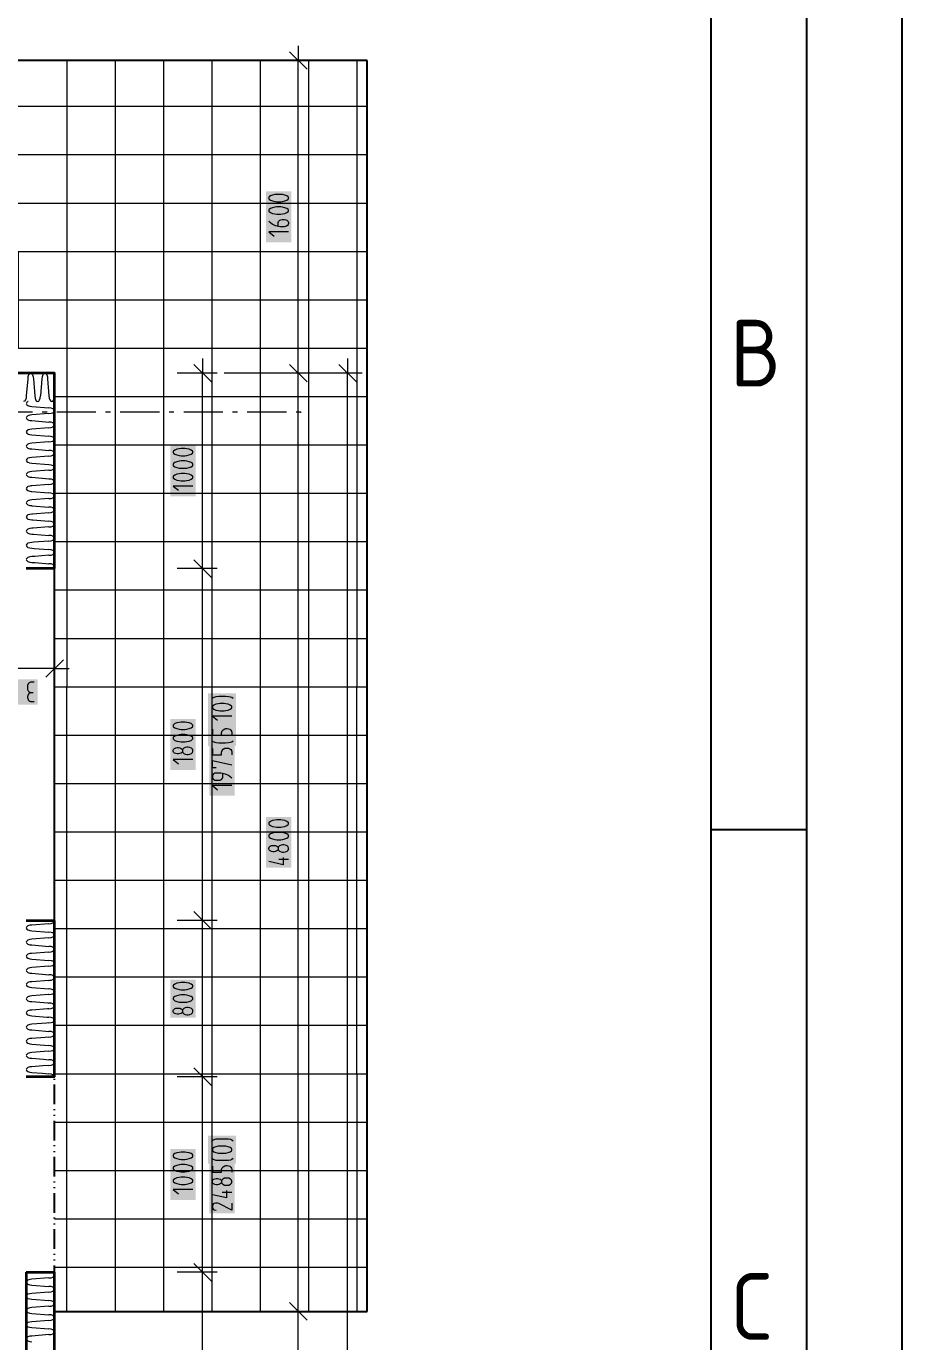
# Model space of a CAD drawing. Header units: millimetres. Extents: x 0 to 594, y 0 to 420.
# Drawn here: x 548.1 to 594, y 283.2 to 352.1 of the extents above; entities that cross this region are included whole.
import ezdxf

# ---------------------------------------------------------------- set-up
doc = ezdxf.new("R2010")
doc.units = ezdxf.units.MM
doc.header["$LTSCALE"] = 8
for name, color, linetype in [('035', 5, 'Continuous'), ('07', 7, 'Continuous'), ('PDF_Koty delkove', 7, 'Continuous'), ('PDF_Obecne 0.25', 7, 'Continuous'), ('PDF_Osy hlavni', 7, 'Continuous'), ('PDF_Srafy', 7, 'Continuous'), ('PDF_Steny obvodove nosne', 7, 'Continuous'), ('PDF_Steny sendvic', 7, 'Continuous'), ('PDF_Zatepleni', 7, 'Continuous')]:
    doc.layers.add(name, color=color, linetype=linetype)
doc.styles.add('ISO Proportional', font='isocp.shx')

# ---------------------------------------------------------------- blocks, each defined once
blk = doc.blocks.new('IEC_border_a2')
at = {"layer": '035'}
for p, q in [((584, 10), (584, 410)), ((588.983, 310), (584, 310))]:
    blk.add_line(p, q, dxfattribs=at)
blk.add_lwpolyline([(0, 420), (594, 420), (594, 0), (0, 0)], close=True, dxfattribs=at)
at = {"layer": '07'}
blk.add_lwpolyline([(5, 415), (589, 415), (589, 5), (5, 5)], close=True, dxfattribs=at)
at = {"layer": '035', "style": 'ISO Proportional'}
for s, p in [('B', (585, 333.254)), ('C', (585, 283.254))]:
    blk.add_text(s, height=3.5, dxfattribs=at).set_placement(p)

msp = doc.modelspace()

# ---------------------------------------------------------------- hatches: boundary and pattern name
at = {"layer": 'PDF_Zatepleni', "transparency": 33554559}
msp.add_hatch(color=256, dxfattribs=at).paths.add_polyline_path([(549.26, 301.64), (549.236, 301.663), (549.26, 301.686), (549.269, 301.677), (549.267, 301.647), (549.283, 301.663), (549.269, 301.677), (549.267, 301.647)])

# ---------------------------------------------------------------- linework, layer by layer
at = {"layer": 'PDF_Koty delkove', "lineweight": 18}
for points in [[(562.342, 351.117), (562.342, 350.348), (558.447, 350.348)], [(562.803, 349.887), (561.88, 350.81)], [(563.11, 350.348), (562.342, 350.348), (561.573, 350.348)], [(562.342, 138.074), (562.342, 146.274), (562.342, 187.274), (562.342, 225.352), (562.342, 246.672), (562.342, 284.748), (562.342, 333.95), (562.342, 350.348)], [(561.418, 343.327), (561.213, 343.327), (561.112, 343.313), (560.992, 343.286), (560.889, 343.245), (560.821, 343.19), (560.804, 343.162), (560.804, 343.108), (560.821, 343.08), (560.889, 343.026), (560.992, 342.985), (561.112, 342.957), (561.213, 342.943), (561.418, 342.943), (561.521, 342.957), (561.641, 342.985), (561.743, 343.026), (561.812, 343.08)], [(561.812, 343.08), (561.829, 343.108), (561.829, 343.162), (561.812, 343.19), (561.743, 343.245), (561.641, 343.286), (561.521, 343.313), (561.418, 343.327)], [(561.829, 341.794), (561.812, 341.739), (561.777, 341.698), (561.743, 341.671), (561.692, 341.643), (561.623, 341.629), (561.384, 341.629), (561.145, 341.684), (560.974, 341.766), (560.804, 341.903)], [(561.282, 341.657), (561.282, 341.848), (561.299, 341.903), (561.333, 341.944), (561.368, 341.972), (561.418, 341.999), (561.487, 342.013), (561.623, 342.013), (561.692, 341.999), (561.743, 341.972), (561.777, 341.944), (561.812, 341.903), (561.829, 341.848), (561.829, 341.794)], [(561.829, 341.356), (560.804, 341.356), (561.077, 341.137)], [(557.319, 334.719), (557.319, 333.95), (555.987, 333.95)], [(564.929, 334.719), (564.929, 333.95), (562.777, 333.95)], [(558.088, 333.95), (557.319, 333.95), (556.55, 333.95)], [(557.78, 333.489), (556.858, 334.411)], [(557.319, 138.074), (557.319, 143.658), (557.319, 144.157), (557.319, 148.324), (557.319, 148.584), (557.319, 148.924), (557.319, 157.224), (557.319, 157.269), (557.319, 158.574), (557.319, 166.774), (557.319, 174.309), (557.319, 174.816), (557.319, 179.076), (557.319, 179.742), (557.319, 185.224), (557.319, 225.352), (557.319, 238.985), (557.319, 246.672), (557.319, 286.801), (557.319, 297.05), (557.319, 305.25), (557.319, 323.7), (557.319, 333.95)], [(562.342, 333.95), (561.983, 333.95), (558.447, 333.95)], [(563.11, 333.95), (562.342, 333.95), (561.573, 333.95)], [(562.803, 333.489), (561.88, 334.411)], [(565.698, 333.95), (564.929, 333.95), (564.16, 333.95)], [(565.39, 333.489), (564.468, 334.411)], [(564.929, 138.074), (564.929, 333.95)], [(556.396, 329.346), (556.191, 329.346), (556.089, 329.332), (555.969, 329.305), (555.867, 329.264), (555.798, 329.209), (555.782, 329.181), (555.782, 329.127), (555.798, 329.099), (555.867, 329.045), (555.969, 329.004), (556.089, 328.976), (556.191, 328.962), (556.396, 328.962), (556.498, 328.976), (556.618, 329.004), (556.721, 329.045), (556.789, 329.099), (556.807, 329.127), (556.807, 329.181), (556.789, 329.209), (556.721, 329.264)], [(556.721, 329.264), (556.618, 329.305), (556.498, 329.332), (556.396, 329.346)], [(556.807, 328.032), (555.782, 328.032), (556.054, 327.813)], [(557.319, 323.7), (556.96, 323.7), (555.987, 323.7)], [(558.088, 323.7), (557.319, 323.7), (556.55, 323.7)], [(557.78, 323.239), (556.858, 324.161)], [(550.018, 318.925), (549.096, 318.003)], [(549.557, 319.233), (549.557, 318.464), (549.557, 317.696)], [(549.557, 318.464), (545.764, 318.464), (542.39, 318.464), (503.945, 318.464), (501.177, 318.464), (459.665, 318.464), (456.898, 318.464), (416.513, 318.464), (414.361, 318.464)], [(549.557, 318.464), (550.326, 318.464)], [(548.481, 317.747), (548.29, 317.747), (548.222, 317.712), (548.167, 317.661), (548.14, 317.576), (548.126, 317.507), (548.126, 317.438), (548.14, 317.353), (548.167, 317.286), (548.222, 317.234), (548.317, 317.199)], [(548.481, 316.722), (548.317, 316.722), (548.262, 316.738), (548.208, 316.773), (548.18, 316.824), (548.153, 316.926), (548.153, 316.994), (548.18, 317.097), (548.235, 317.166), (548.317, 317.199), (548.426, 317.199)], [(557.832, 316.899), (557.866, 316.927), (557.934, 316.968), (558.036, 316.995), (558.173, 317.009), (558.514, 317.009), (558.686, 316.995)], [(558.686, 316.995), (558.788, 316.982), (558.857, 316.954), (558.924, 316.899)], [(558.857, 315.97), (557.832, 315.97), (558.104, 315.752)], [(556.396, 315.653), (556.191, 315.653), (556.089, 315.639), (555.969, 315.612), (555.867, 315.571), (555.798, 315.516), (555.782, 315.489), (555.782, 315.434), (555.798, 315.406), (555.867, 315.352), (555.969, 315.311), (556.089, 315.283), (556.191, 315.269), (556.396, 315.269), (556.498, 315.283), (556.618, 315.311), (556.721, 315.352), (556.789, 315.406), (556.807, 315.434), (556.807, 315.489)], [(556.807, 315.489), (556.789, 315.516), (556.721, 315.571), (556.618, 315.612), (556.498, 315.639), (556.396, 315.653)], [(557.832, 315.287), (557.832, 314.959), (558.309, 314.959), (558.309, 315.096), (558.344, 315.191), (558.395, 315.246), (558.481, 315.3), (558.548, 315.314), (558.617, 315.314), (558.686, 315.3), (558.753, 315.273), (558.804, 315.232), (558.839, 315.178), (558.857, 315.096), (558.857, 314.959)], [(558.173, 314.549), (558.036, 314.563), (557.934, 314.591), (557.866, 314.632), (557.832, 314.659)], [(558.924, 314.659), (558.857, 314.604), (558.788, 314.577), (558.686, 314.563), (558.514, 314.549), (558.173, 314.549)], [(556.259, 314.092), (556.242, 314.065), (556.191, 314.024), (556.123, 313.997), (556.054, 313.983), (555.986, 313.983), (555.918, 313.997), (555.849, 314.024), (555.798, 314.079), (555.782, 314.12), (555.782, 314.174), (555.798, 314.216), (555.849, 314.271)], [(555.849, 314.271), (555.918, 314.298), (555.986, 314.312), (556.054, 314.312), (556.123, 314.298), (556.191, 314.271), (556.242, 314.229), (556.259, 314.202)], [(557.832, 314.266), (557.832, 313.938), (558.309, 313.938), (558.309, 314.075), (558.344, 314.17), (558.395, 314.225), (558.481, 314.279), (558.548, 314.293), (558.617, 314.293), (558.686, 314.279), (558.753, 314.252), (558.804, 314.211), (558.839, 314.157), (558.857, 314.075), (558.857, 313.938)], [(556.807, 313.682), (555.782, 313.682), (556.054, 313.463)], [(558.036, 313.254), (557.832, 313.254), (557.832, 313.637), (558.857, 313.419)], [(558.857, 312.708), (558.686, 312.845), (558.514, 312.927), (558.276, 312.981), (558.036, 312.981), (557.968, 312.967), (557.917, 312.94), (557.883, 312.913), (557.848, 312.872), (557.832, 312.817), (557.832, 312.763), (557.848, 312.708), (557.883, 312.667), (557.917, 312.64), (557.968, 312.612), (558.036, 312.598), (558.173, 312.598), (558.241, 312.612), (558.309, 312.64), (558.361, 312.708), (558.378, 312.763), (558.378, 312.954)], [(558.857, 312.325), (557.832, 312.325), (558.104, 312.107)], [(561.418, 309.87), (561.213, 309.87), (561.112, 309.856), (560.992, 309.829), (560.889, 309.788), (560.821, 309.733), (560.804, 309.705), (560.804, 309.651), (560.821, 309.623), (560.889, 309.569), (560.992, 309.528), (561.112, 309.5), (561.213, 309.486), (561.418, 309.486)], [(561.418, 309.486), (561.521, 309.5), (561.641, 309.528), (561.743, 309.569), (561.812, 309.623), (561.829, 309.651), (561.829, 309.705), (561.812, 309.733), (561.743, 309.788), (561.641, 309.829), (561.521, 309.856), (561.418, 309.87)], [(561.282, 308.966), (561.264, 308.939), (561.213, 308.898), (561.145, 308.871), (561.077, 308.857), (561.008, 308.857), (560.94, 308.871), (560.872, 308.898), (560.821, 308.953), (560.804, 308.994), (560.804, 309.048), (560.821, 309.089), (560.872, 309.145), (560.94, 309.172), (561.008, 309.186), (561.077, 309.186), (561.145, 309.172), (561.213, 309.145), (561.264, 309.103), (561.282, 309.076)], [(561.436, 309.199), (561.35, 309.158), (561.299, 309.103), (561.282, 309.076), (561.282, 308.966), (561.299, 308.939), (561.35, 308.884), (561.436, 308.843), (561.521, 308.829), (561.589, 308.829), (561.674, 308.843), (561.76, 308.884), (561.812, 308.939), (561.829, 308.994), (561.829, 309.048), (561.812, 309.103), (561.76, 309.158), (561.674, 309.199), (561.589, 309.213)], [(561.589, 309.213), (561.521, 309.213), (561.436, 309.199)], [(561.555, 308.556), (561.555, 308.172), (560.804, 308.337)], [(561.829, 308.446), (561.317, 308.446)], [(557.78, 304.789), (556.858, 305.712)], [(557.319, 305.25), (556.96, 305.25), (555.987, 305.25)], [(558.088, 305.25), (557.319, 305.25), (556.55, 305.25)], [(556.396, 301.999), (556.191, 301.999), (556.089, 301.985), (555.969, 301.958), (555.867, 301.917), (555.798, 301.863), (555.782, 301.835), (555.782, 301.781), (555.798, 301.753)], [(555.798, 301.753), (555.867, 301.699), (555.969, 301.658), (556.089, 301.63), (556.191, 301.616), (556.396, 301.616), (556.498, 301.63), (556.618, 301.658), (556.721, 301.699), (556.789, 301.753), (556.807, 301.781), (556.807, 301.835), (556.789, 301.863), (556.721, 301.917), (556.618, 301.958), (556.498, 301.985), (556.396, 301.999)], [(556.242, 300.412), (556.191, 300.371), (556.123, 300.344), (556.054, 300.33), (555.986, 300.33), (555.918, 300.344), (555.849, 300.371), (555.798, 300.426), (555.782, 300.467), (555.782, 300.521), (555.798, 300.562), (555.849, 300.617), (555.918, 300.644), (555.986, 300.658), (556.054, 300.658), (556.123, 300.644), (556.191, 300.617), (556.242, 300.576), (556.259, 300.549)], [(556.259, 300.439), (556.242, 300.412)], [(557.78, 296.589), (556.858, 297.512)], [(557.319, 297.05), (556.96, 297.05), (555.987, 297.05)], [(558.088, 297.05), (557.319, 297.05), (556.55, 297.05)], [(557.832, 293.694), (557.866, 293.722), (557.934, 293.763), (558.036, 293.79), (558.173, 293.804), (558.514, 293.804), (558.686, 293.79), (558.788, 293.776), (558.857, 293.749), (558.924, 293.694)], [(558.446, 293.421), (558.241, 293.421), (558.139, 293.407), (558.019, 293.38), (557.917, 293.339), (557.848, 293.284), (557.832, 293.257), (557.832, 293.202), (557.848, 293.175), (557.917, 293.12), (558.019, 293.079), (558.139, 293.052), (558.241, 293.038), (558.446, 293.038), (558.548, 293.052), (558.668, 293.079), (558.771, 293.12), (558.839, 293.175), (558.857, 293.202), (558.857, 293.257), (558.839, 293.284), (558.771, 293.339), (558.668, 293.38), (558.548, 293.407), (558.446, 293.421)], [(556.396, 293.103), (556.191, 293.103), (556.089, 293.089), (555.969, 293.062), (555.867, 293.021), (555.798, 292.967), (555.782, 292.939)], [(555.782, 292.939), (555.782, 292.885), (555.798, 292.857), (555.867, 292.802), (555.969, 292.761), (556.089, 292.733), (556.191, 292.719), (556.396, 292.719), (556.498, 292.733), (556.618, 292.761), (556.721, 292.802), (556.789, 292.857), (556.807, 292.885), (556.807, 292.939), (556.789, 292.967), (556.721, 293.021), (556.618, 293.062), (556.498, 293.089), (556.396, 293.103)], [(558.924, 292.765), (558.857, 292.71), (558.788, 292.683), (558.686, 292.669), (558.514, 292.655), (558.173, 292.655), (558.036, 292.669), (557.934, 292.697), (557.866, 292.738), (557.832, 292.765)], [(557.832, 292.372), (557.832, 292.044), (558.309, 292.044), (558.309, 292.181), (558.344, 292.276), (558.395, 292.331), (558.481, 292.385), (558.548, 292.399), (558.617, 292.399), (558.686, 292.385), (558.753, 292.358), (558.804, 292.317), (558.839, 292.263), (558.857, 292.181), (558.857, 292.044)], [(555.867, 291.707), (555.798, 291.653), (555.782, 291.625), (555.782, 291.57), (555.798, 291.543), (555.867, 291.488), (555.969, 291.447), (556.089, 291.419), (556.191, 291.405), (556.396, 291.405), (556.498, 291.419), (556.618, 291.447), (556.721, 291.488), (556.789, 291.543), (556.807, 291.57), (556.807, 291.625), (556.789, 291.653), (556.721, 291.707), (556.618, 291.748), (556.498, 291.775), (556.396, 291.789)], [(556.807, 291.132), (555.782, 291.132), (556.054, 290.913)], [(556.396, 291.789), (556.191, 291.789), (556.089, 291.775), (555.969, 291.748), (555.867, 291.707)], [(558.309, 291.497), (558.292, 291.47), (558.241, 291.429), (558.173, 291.402), (558.104, 291.388), (558.036, 291.388), (557.968, 291.402), (557.899, 291.429), (557.848, 291.484), (557.832, 291.525), (557.832, 291.579), (557.848, 291.62), (557.899, 291.675), (557.968, 291.702), (558.036, 291.716), (558.104, 291.716), (558.173, 291.702), (558.241, 291.675), (558.292, 291.634), (558.309, 291.607)], [(558.617, 291.743), (558.548, 291.743), (558.463, 291.729), (558.378, 291.689), (558.327, 291.634), (558.309, 291.607), (558.309, 291.497), (558.327, 291.47), (558.378, 291.415), (558.463, 291.374), (558.548, 291.36), (558.617, 291.36), (558.702, 291.374), (558.788, 291.415), (558.839, 291.47), (558.857, 291.525), (558.857, 291.579)], [(558.857, 291.579), (558.839, 291.634), (558.788, 291.689), (558.702, 291.729), (558.617, 291.743)], [(558.583, 291.087), (558.583, 290.704), (557.832, 290.869)], [(558.857, 290.431), (558.857, 290.048), (558.173, 290.404), (558.104, 290.431), (558.002, 290.431), (557.934, 290.404), (557.883, 290.363), (557.848, 290.322), (557.832, 290.267), (557.832, 290.213), (557.848, 290.158), (557.883, 290.117), (557.934, 290.076), (558.036, 290.048)], [(558.857, 290.978), (558.344, 290.978)], [(557.78, 286.339), (556.858, 287.262)], [(557.319, 286.801), (556.96, 286.801), (555.987, 286.801)], [(558.088, 286.801), (557.319, 286.801), (556.55, 286.801)], [(562.803, 284.287), (561.88, 285.21)], [(562.342, 284.748), (561.983, 284.748), (558.447, 284.748)], [(563.11, 284.748), (562.342, 284.748), (561.573, 284.748)]]:
    msp.add_lwpolyline(points, dxfattribs=at)
for points in [[(561.418, 342.67), (561.213, 342.67), (561.112, 342.656), (560.992, 342.629), (560.889, 342.588), (560.821, 342.533), (560.804, 342.505), (560.804, 342.451), (560.821, 342.423), (560.889, 342.369), (560.992, 342.328), (561.112, 342.3), (561.213, 342.286), (561.418, 342.286), (561.521, 342.3), (561.641, 342.328), (561.743, 342.369), (561.812, 342.423), (561.829, 342.451), (561.829, 342.505), (561.812, 342.533), (561.743, 342.588), (561.641, 342.629), (561.521, 342.656)], [(556.396, 330.003), (556.191, 330.003), (556.089, 329.989), (555.969, 329.962), (555.867, 329.921), (555.798, 329.866), (555.782, 329.838), (555.782, 329.784), (555.798, 329.756), (555.867, 329.702), (555.969, 329.661), (556.089, 329.633), (556.191, 329.619), (556.396, 329.619), (556.498, 329.633), (556.618, 329.661), (556.721, 329.702), (556.789, 329.756), (556.807, 329.784), (556.807, 329.838), (556.789, 329.866), (556.721, 329.921), (556.618, 329.962), (556.498, 329.989)], [(556.396, 328.689), (556.191, 328.689), (556.089, 328.675), (555.969, 328.648), (555.867, 328.606), (555.798, 328.552), (555.782, 328.524), (555.782, 328.47), (555.798, 328.442), (555.867, 328.388), (555.969, 328.347), (556.089, 328.319), (556.191, 328.305), (556.396, 328.305), (556.498, 328.319), (556.618, 328.347), (556.721, 328.388), (556.789, 328.442), (556.807, 328.47), (556.807, 328.524), (556.789, 328.552), (556.721, 328.606), (556.618, 328.648), (556.498, 328.675)], [(558.446, 316.626), (558.241, 316.626), (558.139, 316.612), (558.019, 316.585), (557.917, 316.544), (557.848, 316.49), (557.832, 316.462), (557.832, 316.408), (557.848, 316.38), (557.917, 316.326), (558.019, 316.285), (558.139, 316.257), (558.241, 316.243), (558.446, 316.243), (558.548, 316.257), (558.668, 316.285), (558.771, 316.326), (558.839, 316.38), (558.857, 316.408), (558.857, 316.462), (558.839, 316.49), (558.771, 316.544), (558.668, 316.585), (558.548, 316.612)], [(556.396, 314.996), (556.191, 314.996), (556.089, 314.982), (555.969, 314.955), (555.867, 314.914), (555.798, 314.859), (555.782, 314.831), (555.782, 314.777), (555.798, 314.749), (555.867, 314.695), (555.969, 314.654), (556.089, 314.626), (556.191, 314.612), (556.396, 314.612), (556.498, 314.626), (556.618, 314.654), (556.721, 314.695), (556.789, 314.749), (556.807, 314.777), (556.807, 314.831), (556.789, 314.859), (556.721, 314.914), (556.618, 314.955), (556.498, 314.982)], [(556.567, 314.339), (556.498, 314.339), (556.413, 314.325), (556.328, 314.285), (556.277, 314.229), (556.259, 314.202), (556.259, 314.092), (556.277, 314.065), (556.328, 314.01), (556.413, 313.969), (556.498, 313.955), (556.567, 313.955), (556.652, 313.969), (556.738, 314.01), (556.789, 314.065), (556.807, 314.12), (556.807, 314.174), (556.789, 314.229), (556.738, 314.285), (556.652, 314.325)], [(561.418, 310.527), (561.213, 310.527), (561.112, 310.513), (560.992, 310.486), (560.889, 310.445), (560.821, 310.39), (560.804, 310.363), (560.804, 310.308), (560.821, 310.28), (560.889, 310.226), (560.992, 310.185), (561.112, 310.157), (561.213, 310.143), (561.418, 310.143), (561.521, 310.157), (561.641, 310.185), (561.743, 310.226), (561.812, 310.28), (561.829, 310.308), (561.829, 310.363), (561.812, 310.39), (561.743, 310.445), (561.641, 310.486), (561.521, 310.513)], [(556.396, 301.342), (556.191, 301.342), (556.089, 301.328), (555.969, 301.301), (555.867, 301.26), (555.798, 301.206), (555.782, 301.178), (555.782, 301.124), (555.798, 301.096), (555.867, 301.042), (555.969, 301.001), (556.089, 300.973), (556.191, 300.959), (556.396, 300.959), (556.498, 300.973), (556.618, 301.001), (556.721, 301.042), (556.789, 301.096), (556.807, 301.124), (556.807, 301.178), (556.789, 301.206), (556.721, 301.26), (556.618, 301.301), (556.498, 301.328)], [(556.567, 300.685), (556.498, 300.685), (556.413, 300.671), (556.328, 300.631), (556.277, 300.576), (556.259, 300.549), (556.259, 300.439), (556.277, 300.412), (556.328, 300.357), (556.413, 300.316), (556.498, 300.302), (556.567, 300.302), (556.652, 300.316), (556.738, 300.357), (556.789, 300.412), (556.807, 300.467), (556.807, 300.521), (556.789, 300.576), (556.738, 300.631), (556.652, 300.671)], [(556.396, 292.446), (556.191, 292.446), (556.089, 292.432), (555.969, 292.405), (555.867, 292.364), (555.798, 292.31), (555.782, 292.282), (555.782, 292.228), (555.798, 292.2), (555.867, 292.145), (555.969, 292.104), (556.089, 292.076), (556.191, 292.062), (556.396, 292.062), (556.498, 292.076), (556.618, 292.104), (556.721, 292.145), (556.789, 292.2), (556.807, 292.228), (556.807, 292.282), (556.789, 292.31), (556.721, 292.364), (556.618, 292.405), (556.498, 292.432)]]:
    msp.add_lwpolyline(points, close=True, dxfattribs=at)
at = {"layer": 'PDF_Koty delkove', "color": 7, "lineweight": 18, "true_color": 0xffffff, "transparency": 33554559}
for points in [[(561.983, 340.818), (561.983, 343.48), (560.65, 340.818), (560.65, 343.48)], [(556.96, 327.494), (556.96, 330.156), (555.628, 327.494), (555.628, 330.156)], [(548.663, 317.9), (546.658, 317.9), (548.663, 316.568), (546.658, 316.568)], [(559.079, 314.395), (559.079, 317.163), (557.61, 314.395), (557.61, 317.163)], [(556.96, 313.144), (556.96, 315.806), (555.628, 313.144), (555.628, 315.806)], [(559.01, 311.788), (559.01, 314.446), (557.678, 311.788), (557.678, 314.446)], [(561.983, 308.018), (561.983, 310.68), (560.65, 308.018), (560.65, 310.68)], [(556.96, 300.148), (556.96, 302.153), (555.628, 300.148), (555.628, 302.153)], [(559.079, 292.501), (559.079, 293.957), (557.61, 292.501), (557.61, 293.957)], [(556.96, 290.595), (556.96, 293.256), (555.628, 290.595), (555.628, 293.256)], [(559.01, 289.894), (559.01, 292.553), (557.678, 289.894), (557.678, 292.553)]]:
    msp.add_solid(points, dxfattribs=at)
at = {"layer": 'PDF_Obecne 0.25', "lineweight": 25}
for points in [[(565.957, 350.348), (513.682, 350.348)], [(565.957, 284.748), (565.957, 350.348)], [(549.557, 284.748), (565.957, 284.748)]]:
    msp.add_lwpolyline(points, dxfattribs=at)
at = {"layer": 'PDF_Osy hlavni', "lineweight": 18}
for points in [[(548.389, 331.9), (546.339, 331.9)], [(549.158, 331.9), (548.901, 331.9)], [(551.72, 331.9), (549.67, 331.9)], [(552.489, 331.9), (552.233, 331.9)], [(555.051, 331.9), (553.001, 331.9)], [(555.82, 331.9), (555.564, 331.9)], [(558.383, 331.9), (556.333, 331.9)], [(559.151, 331.9), (558.895, 331.9)], [(561.714, 331.9), (559.664, 331.9)], [(562.47, 331.9), (562.226, 331.9)]]:
    msp.add_lwpolyline(points, dxfattribs=at)
at = {"layer": 'PDF_Osy hlavni', "lineweight": 18, "transparency": 33554559}
msp.add_solid([(562.516, 331.9), (562.47, 331.854), (562.47, 331.946), (562.424, 331.9)], dxfattribs=at)
at = {"layer": 'PDF_Srafy', "lineweight": 9}
for points in [[(565.957, 347.931), (565.419, 347.931), (560.345, 347.931), (555.272, 347.931), (550.198, 347.931), (545.125, 347.931), (540.052, 347.931), (540.052, 350.35)], [(550.198, 350.348), (550.198, 347.931), (550.198, 342.857), (550.198, 337.784)], [(552.735, 350.348), (552.735, 345.394), (552.735, 340.321), (552.735, 335.247)], [(555.272, 350.348), (555.272, 347.931), (555.272, 342.857), (555.272, 337.784), (555.272, 332.71), (555.272, 327.637)], [(557.809, 350.348), (557.809, 345.394), (557.809, 340.321), (557.809, 335.247), (557.809, 330.174), (557.809, 325.1)], [(560.345, 350.348), (560.345, 347.931), (560.345, 342.857), (560.345, 337.784), (560.345, 332.71), (560.345, 327.637), (560.345, 322.563)], [(562.882, 350.348), (562.882, 345.394), (562.882, 340.321), (562.882, 335.247), (562.882, 330.174), (562.882, 325.1), (562.882, 320.027)], [(565.419, 350.348), (565.419, 347.931), (565.419, 342.857), (565.419, 337.784), (565.419, 332.71), (565.419, 327.637), (565.419, 322.563), (565.419, 317.49)], [(565.957, 345.394), (562.882, 345.394), (557.809, 345.394), (552.735, 345.394), (547.662, 345.394), (542.588, 345.394)], [(565.957, 342.857), (565.419, 342.857), (560.345, 342.857), (555.272, 342.857), (550.198, 342.857), (545.125, 342.857), (540.052, 342.857), (534.978, 342.857), (529.905, 342.857), (524.831, 342.857), (519.758, 342.857), (514.684, 342.857), (513.682, 342.857)], [(565.957, 340.321), (562.882, 340.321), (557.809, 340.321), (552.735, 340.321), (547.662, 340.321), (542.588, 340.321)], [(565.957, 335.247), (562.882, 335.247), (557.809, 335.247), (552.735, 335.247), (547.662, 335.247), (547.662, 340.321)], [(565.957, 337.784), (565.419, 337.784), (560.345, 337.784), (555.272, 337.784), (550.198, 337.784), (545.125, 337.784)], [(550.198, 337.784), (550.198, 332.71), (550.198, 327.637), (550.198, 322.563), (550.198, 317.49)], [(552.735, 335.247), (552.735, 330.174), (552.735, 325.1), (552.735, 320.027), (552.735, 314.953), (552.735, 309.88), (552.735, 304.806), (552.735, 299.733), (552.735, 294.66), (552.735, 289.586), (552.735, 284.748)], [(565.957, 332.71), (565.419, 332.71), (560.345, 332.71), (555.272, 332.71), (550.198, 332.71), (549.557, 332.71)], [(565.957, 330.174), (562.882, 330.174), (557.809, 330.174), (552.735, 330.174), (549.557, 330.174)], [(555.272, 327.637), (550.198, 327.637), (549.557, 327.637)], [(565.957, 327.637), (565.419, 327.637), (560.345, 327.637), (555.272, 327.637)], [(555.272, 327.637), (555.272, 322.563), (555.272, 317.49), (555.272, 312.417)], [(557.809, 325.1), (552.735, 325.1), (549.557, 325.1)], [(565.957, 325.1), (562.882, 325.1), (557.809, 325.1), (557.809, 320.027), (557.809, 314.953), (557.809, 309.88), (557.809, 304.806), (557.809, 299.733), (557.809, 294.66), (557.809, 289.586), (557.809, 284.748)], [(560.345, 322.563), (555.272, 322.563), (550.198, 322.563), (549.557, 322.563)], [(565.957, 322.563), (565.419, 322.563), (560.345, 322.563), (560.345, 317.49), (560.345, 312.417), (560.345, 307.343)], [(562.882, 320.027), (557.809, 320.027), (552.735, 320.027), (549.557, 320.027)], [(565.957, 320.027), (562.882, 320.027), (562.882, 314.953), (562.882, 309.88), (562.882, 304.806)], [(550.198, 284.748), (550.198, 287.049), (550.198, 292.123), (550.198, 297.196), (550.198, 302.27), (550.198, 307.343), (550.198, 312.417), (550.198, 317.49), (549.557, 317.49)], [(565.957, 317.49), (565.419, 317.49), (560.345, 317.49), (555.272, 317.49), (550.198, 317.49)], [(565.957, 297.196), (565.419, 297.196), (565.419, 302.27), (565.419, 307.343), (565.419, 312.417), (565.419, 317.49)], [(565.957, 314.953), (562.882, 314.953), (557.809, 314.953), (552.735, 314.953), (549.557, 314.953)], [(555.272, 312.417), (550.198, 312.417), (549.557, 312.417)], [(565.957, 312.417), (565.419, 312.417), (560.345, 312.417), (555.272, 312.417)], [(555.272, 312.417), (555.272, 307.343), (555.272, 302.27), (555.272, 297.196), (555.272, 292.123), (555.272, 287.049), (555.272, 284.748)], [(557.809, 309.88), (552.735, 309.88), (549.557, 309.88)], [(565.957, 309.88), (562.882, 309.88), (557.809, 309.88)], [(560.345, 307.343), (555.272, 307.343), (550.198, 307.343), (549.557, 307.343)], [(565.957, 307.343), (565.419, 307.343), (560.345, 307.343), (560.345, 302.27), (560.345, 297.196), (560.345, 292.123), (560.345, 287.049), (560.345, 284.748)], [(562.882, 304.806), (557.809, 304.806), (552.735, 304.806), (549.557, 304.806)], [(565.957, 304.806), (562.882, 304.806)], [(562.882, 304.806), (562.882, 299.733), (562.882, 294.66), (562.882, 289.586), (562.882, 284.748)], [(565.957, 302.27), (565.419, 302.27), (560.345, 302.27), (555.272, 302.27), (550.198, 302.27), (549.557, 302.27)], [(562.882, 299.733), (557.809, 299.733), (552.735, 299.733), (549.557, 299.733)], [(565.957, 299.733), (562.882, 299.733)], [(550.198, 297.196), (549.557, 297.196)], [(565.419, 297.196), (560.345, 297.196), (555.272, 297.196), (550.198, 297.196)], [(565.419, 297.196), (565.419, 292.123), (565.419, 287.049), (565.419, 284.748)], [(552.735, 294.66), (549.557, 294.66)], [(565.957, 294.66), (562.882, 294.66), (557.809, 294.66), (552.735, 294.66)], [(555.272, 292.123), (550.198, 292.123), (549.557, 292.123)], [(565.957, 292.123), (565.419, 292.123), (560.345, 292.123), (555.272, 292.123)], [(557.809, 289.586), (552.735, 289.586), (549.557, 289.586)], [(565.957, 289.586), (562.882, 289.586), (557.809, 289.586)], [(560.345, 287.049), (555.272, 287.049), (550.198, 287.049), (549.557, 287.049)], [(565.957, 287.049), (565.419, 287.049), (560.345, 287.049)]]:
    msp.add_lwpolyline(points, dxfattribs=at)
at = {"layer": 'PDF_Steny obvodove nosne', "lineweight": 25}
msp.add_lwpolyline([(549.557, 305.25), (549.557, 323.7)], dxfattribs=at)
at = {"layer": 'PDF_Steny sendvic', "lineweight": 25}
for points in [[(549.557, 296.894), (549.557, 296.946)], [(549.557, 295.613), (549.557, 296.638)], [(549.557, 295.306), (549.557, 295.357)], [(549.557, 294.998), (549.557, 295.049)], [(549.557, 293.717), (549.557, 294.742)], [(549.557, 293.409), (549.557, 293.461)], [(549.557, 293.102), (549.557, 293.153)], [(549.557, 291.821), (549.557, 292.846)], [(549.557, 291.513), (549.557, 291.564)], [(549.557, 291.206), (549.557, 291.257)], [(549.557, 289.924), (549.557, 290.949)], [(549.557, 289.617), (549.557, 289.668)], [(549.557, 289.309), (549.557, 289.361)], [(549.557, 288.028), (549.557, 289.053)], [(549.557, 287.721), (549.557, 287.772)], [(549.557, 287.413), (549.557, 287.464)], [(549.557, 286.801), (549.557, 287.157)]]:
    msp.add_lwpolyline(points, dxfattribs=at)
at = {"layer": 'PDF_Steny sendvic', "lineweight": 25, "transparency": 33554559}
for points in [[(549.557, 296.986), (549.493, 297.05), (549.621, 297.05), (549.557, 297.115)], [(549.557, 286.737), (549.493, 286.801), (549.621, 286.801), (549.557, 286.865)]]:
    msp.add_solid(points, dxfattribs=at)
at = {"layer": 'PDF_Zatepleni', "lineweight": 35}
for points in [[(549.557, 323.7), (549.557, 332.464), (549.557, 333.95), (545.816, 333.95)], [(549.557, 323.7), (548.071, 323.7)], [(548.071, 305.25), (549.557, 305.25)], [(549.557, 297.05), (549.557, 305.25)], [(549.557, 297.05), (548.071, 297.05)], [(548.071, 286.801), (548.071, 250.413), (548.071, 248.158), (547.251, 248.158), (547.251, 246.672), (548.737, 246.672), (549.557, 246.672), (549.557, 248.158), (549.557, 286.801)], [(548.071, 286.801), (549.557, 286.801)]]:
    msp.add_lwpolyline(points, dxfattribs=at)
at = {"layer": 'PDF_Zatepleni', "lineweight": 9}
for points in [[(548.278, 333.95), (548.236, 333.929), (548.188, 333.864), (548.155, 333.767), (548.144, 333.653), (548.071, 332.761), (548.059, 332.647), (548.027, 332.551), (547.979, 332.487), (547.922, 332.464)], [(548.309, 333.95), (548.351, 333.929), (548.399, 333.864), (548.431, 333.767), (548.443, 333.653), (548.516, 332.761), (548.528, 332.647), (548.56, 332.551), (548.608, 332.487), (548.665, 332.464)], [(549.021, 333.95), (548.979, 333.929), (548.931, 333.864), (548.899, 333.767), (548.887, 333.653)], [(549.052, 333.95), (549.094, 333.929), (549.142, 333.864), (549.175, 333.767), (549.186, 333.653), (549.26, 332.761), (549.271, 332.647), (549.303, 332.551), (549.351, 332.487), (549.408, 332.464)], [(548.144, 333.653), (548.144, 333.653)], [(548.887, 333.653), (548.814, 332.761)], [(548.887, 333.653), (548.887, 333.653)], [(548.665, 332.464), (548.722, 332.487), (548.77, 332.551), (548.802, 332.647), (548.814, 332.761)], [(549.408, 332.464), (549.465, 332.487), (549.513, 332.551), (549.545, 332.647), (549.557, 332.761)], [(548.17, 332.464), (548.157, 332.459), (548.092, 332.411), (548.075, 332.378), (548.071, 332.369)], [(548.071, 332.338), (548.078, 332.323), (548.092, 332.297), (548.157, 332.248), (548.253, 332.216), (548.368, 332.204)], [(548.368, 332.204), (549.26, 332.131)], [(548.368, 332.204), (548.368, 332.204)], [(549.26, 331.834), (548.368, 331.76)], [(549.557, 331.982), (549.534, 332.039), (549.47, 332.087), (549.373, 332.119), (549.26, 332.131)], [(549.26, 331.834), (549.373, 331.845), (549.47, 331.877), (549.534, 331.925), (549.557, 331.982)], [(548.368, 331.76), (548.253, 331.749), (548.157, 331.716), (548.113, 331.684), (548.092, 331.668), (548.071, 331.626)], [(548.071, 331.595), (548.092, 331.553), (548.121, 331.531), (548.157, 331.505), (548.253, 331.473), (548.368, 331.461)], [(548.368, 331.461), (549.26, 331.388)], [(548.368, 331.461), (548.368, 331.461)], [(549.557, 331.239), (549.534, 331.296), (549.47, 331.344), (549.373, 331.376), (549.26, 331.388)], [(549.26, 331.09), (549.373, 331.102), (549.47, 331.134), (549.534, 331.182), (549.557, 331.239)], [(548.368, 331.017), (548.253, 331.005), (548.157, 330.973), (548.152, 330.97), (548.092, 330.925), (548.071, 330.883)], [(548.071, 330.852), (548.092, 330.81), (548.157, 330.762), (548.164, 330.76), (548.253, 330.73), (548.368, 330.718)], [(549.26, 331.09), (548.368, 331.017)], [(548.368, 330.718), (549.26, 330.645)], [(548.368, 330.718), (548.368, 330.718)], [(549.557, 330.496), (549.534, 330.553), (549.47, 330.601), (549.373, 330.633), (549.26, 330.645)], [(549.26, 330.347), (549.373, 330.359), (549.47, 330.391), (549.534, 330.439), (549.557, 330.496)], [(548.368, 330.274), (548.253, 330.262), (548.192, 330.242), (548.157, 330.23), (548.092, 330.182), (548.071, 330.14)], [(548.071, 330.109), (548.092, 330.067), (548.157, 330.019), (548.205, 330.003), (548.253, 329.986), (548.368, 329.975)], [(549.26, 330.347), (548.368, 330.274)], [(548.368, 329.975), (549.26, 329.901)], [(548.368, 329.975), (548.368, 329.975)], [(549.557, 329.753), (549.534, 329.81), (549.47, 329.858), (549.373, 329.89), (549.26, 329.901)], [(549.26, 329.604), (549.373, 329.616), (549.47, 329.648), (549.534, 329.696), (549.557, 329.753)], [(548.368, 329.531), (548.253, 329.519), (548.232, 329.512), (548.157, 329.487), (548.092, 329.438), (548.071, 329.397)], [(548.071, 329.366), (548.092, 329.324), (548.157, 329.276), (548.246, 329.246), (548.253, 329.243), (548.368, 329.232), (549.26, 329.158), (549.373, 329.147), (549.47, 329.115), (549.534, 329.067), (549.557, 329.01)], [(549.26, 329.604), (548.368, 329.531)], [(548.368, 329.232), (548.368, 329.232)], [(548.368, 328.788), (548.272, 328.778), (548.253, 328.776), (548.157, 328.744), (548.092, 328.695), (548.071, 328.654)], [(548.071, 328.623), (548.092, 328.581), (548.157, 328.533), (548.253, 328.5), (548.287, 328.497), (548.368, 328.489), (549.26, 328.415), (549.373, 328.404), (549.47, 328.372), (549.534, 328.323), (549.557, 328.267)], [(549.26, 328.861), (548.368, 328.788)], [(548.368, 328.489), (548.368, 328.489)], [(549.26, 328.861), (549.373, 328.872), (549.47, 328.905), (549.534, 328.953), (549.557, 329.01)], [(548.368, 328.044), (548.312, 328.039), (548.253, 328.033), (548.157, 328.001), (548.092, 327.952), (548.071, 327.911)], [(548.071, 327.879), (548.092, 327.838), (548.157, 327.789), (548.253, 327.757), (548.328, 327.75)], [(548.328, 327.75), (548.368, 327.746)], [(549.26, 328.118), (548.368, 328.044)], [(548.368, 327.746), (549.26, 327.672)], [(548.368, 327.746), (548.368, 327.746)], [(549.26, 328.118), (549.373, 328.129), (549.47, 328.161), (549.534, 328.21), (549.557, 328.267)], [(549.557, 327.523), (549.534, 327.58), (549.47, 327.629), (549.373, 327.661), (549.26, 327.672)], [(548.368, 327.301), (548.353, 327.3), (548.253, 327.29), (548.157, 327.258), (548.092, 327.209), (548.071, 327.168)], [(548.071, 327.136), (548.092, 327.095), (548.157, 327.046), (548.253, 327.014), (548.368, 327.003)], [(549.26, 327.375), (548.368, 327.301)], [(548.368, 327.003), (548.369, 327.002), (549.26, 326.929)], [(548.368, 327.003), (548.368, 327.003)], [(549.26, 327.375), (549.373, 327.386), (549.47, 327.418), (549.534, 327.467), (549.557, 327.523)], [(548.368, 326.558), (548.253, 326.547), (548.157, 326.514), (548.092, 326.466), (548.071, 326.424)], [(548.071, 326.393), (548.092, 326.352), (548.157, 326.303), (548.253, 326.271), (548.368, 326.259)], [(549.26, 326.632), (548.393, 326.56), (548.368, 326.558)], [(549.557, 326.78), (549.534, 326.837), (549.47, 326.885), (549.373, 326.918), (549.26, 326.929)], [(549.26, 326.632), (549.373, 326.643), (549.47, 326.675), (549.534, 326.723), (549.557, 326.78)], [(548.157, 325.771), (548.092, 325.723), (548.071, 325.681)], [(548.071, 325.65), (548.092, 325.609), (548.157, 325.56), (548.253, 325.528), (548.368, 325.516)], [(548.368, 325.815), (548.253, 325.804), (548.157, 325.771)], [(548.368, 326.259), (548.41, 326.256), (549.26, 326.186)], [(548.368, 326.259), (548.368, 326.259)], [(549.26, 325.889), (548.433, 325.82), (548.368, 325.815)], [(549.557, 326.037), (549.534, 326.094), (549.47, 326.142), (549.373, 326.175), (549.26, 326.186)], [(549.26, 325.889), (549.373, 325.9), (549.47, 325.932), (549.534, 325.98), (549.557, 326.037)], [(548.368, 325.072), (548.253, 325.061), (548.157, 325.028), (548.092, 324.98), (548.071, 324.938)], [(548.368, 325.516), (548.45, 325.51), (549.26, 325.443)], [(548.368, 325.516), (548.368, 325.516)], [(549.26, 325.145), (548.474, 325.081), (548.368, 325.072)], [(549.557, 325.294), (549.534, 325.351), (549.47, 325.399), (549.373, 325.431), (549.26, 325.443)], [(549.26, 325.145), (549.373, 325.157), (549.47, 325.189), (549.534, 325.237), (549.557, 325.294)], [(548.071, 324.907), (548.092, 324.865), (548.157, 324.817), (548.253, 324.785), (548.368, 324.773)], [(548.368, 324.329), (548.253, 324.317), (548.157, 324.285), (548.092, 324.237), (548.071, 324.195)], [(548.368, 324.773), (548.491, 324.763), (549.26, 324.7)], [(548.368, 324.773), (548.368, 324.773)], [(549.26, 324.402), (548.514, 324.341), (548.368, 324.329)], [(549.534, 324.608), (549.47, 324.656), (549.373, 324.688), (549.26, 324.7)], [(549.26, 324.402), (549.373, 324.414), (549.47, 324.446), (549.534, 324.494), (549.557, 324.551)], [(549.557, 324.551), (549.534, 324.608)], [(548.071, 324.164), (548.092, 324.122), (548.157, 324.074), (548.253, 324.041), (548.368, 324.03)], [(548.368, 324.03), (548.532, 324.017), (549.26, 323.957)], [(548.368, 324.03), (548.368, 324.03)], [(549.557, 323.808), (549.534, 323.865), (549.47, 323.913), (549.373, 323.945), (549.26, 323.957)], [(549.462, 323.7), (549.47, 323.703), (549.534, 323.751), (549.557, 323.808)], [(549.26, 305.081), (548.368, 305.008), (548.253, 304.996), (548.157, 304.964), (548.092, 304.916), (548.071, 304.874)], [(549.26, 305.081), (549.373, 305.093), (549.47, 305.125), (549.534, 305.173)], [(549.534, 305.173), (549.555, 305.225), (549.557, 305.23)], [(549.557, 305.23), (549.555, 305.233), (549.549, 305.25)], [(548.071, 304.843), (548.092, 304.801), (548.157, 304.753), (548.253, 304.72), (548.368, 304.709)], [(548.368, 304.265), (548.253, 304.253), (548.157, 304.221), (548.092, 304.172), (548.071, 304.131)], [(548.368, 304.709), (549.26, 304.635)], [(548.368, 304.709), (548.368, 304.709)], [(549.26, 304.338), (548.368, 304.265)], [(549.557, 304.487), (549.534, 304.544), (549.502, 304.568), (549.47, 304.592), (549.373, 304.624), (549.26, 304.635)], [(549.26, 304.338), (549.373, 304.349), (549.47, 304.382), (549.488, 304.395), (549.534, 304.43), (549.557, 304.487)], [(548.071, 304.1), (548.092, 304.058), (548.157, 304.01), (548.253, 303.977), (548.368, 303.966)], [(548.368, 303.966), (549.26, 303.892)], [(548.368, 303.966), (548.368, 303.966)], [(549.26, 303.595), (548.368, 303.521)], [(549.557, 303.744), (549.534, 303.801), (549.47, 303.849), (549.445, 303.857), (549.373, 303.881), (549.26, 303.892)], [(549.26, 303.595), (549.373, 303.606), (549.426, 303.624), (549.47, 303.639), (549.534, 303.687), (549.557, 303.744)], [(548.368, 303.521), (548.253, 303.51), (548.157, 303.478), (548.092, 303.429), (548.071, 303.388)], [(548.071, 303.357), (548.092, 303.315), (548.157, 303.267), (548.253, 303.234), (548.368, 303.223)], [(548.368, 303.223), (549.26, 303.149)], [(548.368, 303.223), (548.368, 303.223)], [(549.26, 302.852), (548.368, 302.778)], [(549.557, 303.001), (549.534, 303.057), (549.47, 303.106), (549.386, 303.134), (549.373, 303.138), (549.26, 303.149)], [(549.26, 302.852), (549.364, 302.862), (549.373, 302.863), (549.47, 302.895), (549.534, 302.944), (549.557, 303.001)], [(548.368, 302.778), (548.253, 302.767), (548.157, 302.735), (548.092, 302.686), (548.071, 302.645)], [(548.071, 302.613), (548.092, 302.572), (548.157, 302.523), (548.253, 302.491), (548.368, 302.48)], [(548.368, 302.48), (549.26, 302.406)], [(548.368, 302.48), (548.368, 302.48)], [(549.557, 302.257), (549.534, 302.314), (549.47, 302.363), (549.373, 302.395), (549.327, 302.399), (549.26, 302.406)], [(549.26, 302.109), (549.304, 302.113), (549.373, 302.12), (549.47, 302.152), (549.534, 302.201), (549.557, 302.257)], [(549.26, 302.109), (548.368, 302.035), (548.253, 302.024), (548.157, 301.992), (548.092, 301.943), (548.071, 301.902)], [(548.071, 301.87), (548.092, 301.829), (548.157, 301.78), (548.253, 301.748), (548.368, 301.737)], [(548.368, 301.737), (549.26, 301.663)], [(548.368, 301.737), (548.368, 301.737)], [(549.557, 301.514), (549.534, 301.571), (549.47, 301.619), (549.373, 301.652), (549.268, 301.662), (549.26, 301.663)], [(549.26, 301.366), (549.373, 301.377), (549.47, 301.409), (549.534, 301.457), (549.557, 301.514)], [(549.26, 301.366), (549.244, 301.364), (548.368, 301.292), (548.253, 301.281), (548.157, 301.248), (548.092, 301.2), (548.071, 301.158)], [(548.071, 301.127), (548.092, 301.086), (548.157, 301.037), (548.253, 301.005), (548.368, 300.993)], [(548.368, 300.993), (549.208, 300.924), (549.26, 300.92)], [(548.368, 300.993), (548.368, 300.993)], [(548.368, 300.993), (548.368, 300.993)], [(549.557, 300.771), (549.534, 300.828), (549.47, 300.876), (549.373, 300.909), (549.26, 300.92)], [(549.26, 300.623), (549.373, 300.634), (549.47, 300.666), (549.534, 300.714), (549.557, 300.771)], [(549.26, 300.623), (549.183, 300.616), (548.368, 300.549), (548.253, 300.538), (548.157, 300.505), (548.092, 300.457), (548.071, 300.415)], [(548.071, 300.384), (548.092, 300.342), (548.157, 300.294), (548.253, 300.262), (548.368, 300.25)], [(548.368, 300.25), (549.149, 300.186), (549.26, 300.177)], [(548.368, 300.25), (548.368, 300.25)], [(549.557, 300.028), (549.534, 300.085), (549.47, 300.133), (549.373, 300.165), (549.26, 300.177)], [(549.26, 299.879), (549.123, 299.868), (548.368, 299.806), (548.253, 299.795), (548.157, 299.762), (548.092, 299.714), (548.071, 299.672)], [(548.071, 299.641), (548.092, 299.599), (548.157, 299.551), (548.253, 299.519), (548.368, 299.507)], [(548.368, 299.507), (549.089, 299.448), (549.26, 299.434)], [(548.368, 299.507), (548.368, 299.507)], [(549.26, 299.879), (549.373, 299.891), (549.47, 299.923), (549.534, 299.971), (549.557, 300.028)], [(549.557, 299.285), (549.534, 299.342), (549.47, 299.39), (549.373, 299.422), (549.26, 299.434)], [(549.26, 299.136), (549.063, 299.12), (548.368, 299.063), (548.253, 299.051), (548.157, 299.019), (548.092, 298.971), (548.071, 298.929)], [(548.071, 298.898), (548.092, 298.856), (548.157, 298.808), (548.253, 298.775), (548.368, 298.764)], [(548.368, 298.764), (549.03, 298.709), (549.26, 298.69)], [(548.368, 298.764), (548.368, 298.764)], [(549.26, 299.136), (549.373, 299.148), (549.47, 299.18), (549.534, 299.228), (549.557, 299.285)], [(549.26, 298.393), (549.003, 298.372), (548.368, 298.32), (548.253, 298.308), (548.157, 298.276), (548.092, 298.227), (548.071, 298.186)], [(548.071, 298.155), (548.092, 298.113), (548.157, 298.065), (548.253, 298.032), (548.368, 298.021)], [(548.368, 298.021), (548.97, 297.971), (549.26, 297.947)], [(548.368, 298.021), (548.368, 298.021)], [(549.557, 298.542), (549.534, 298.599), (549.47, 298.647), (549.373, 298.679), (549.26, 298.69)], [(549.26, 298.393), (549.373, 298.405), (549.47, 298.437), (549.534, 298.485), (549.557, 298.542)], [(549.26, 297.65), (548.942, 297.624), (548.368, 297.577), (548.253, 297.565), (548.157, 297.533), (548.092, 297.484), (548.071, 297.443)], [(548.071, 297.412), (548.092, 297.37), (548.157, 297.322), (548.253, 297.289), (548.368, 297.278)], [(549.557, 297.799), (549.534, 297.856), (549.47, 297.904), (549.373, 297.936), (549.26, 297.947)], [(549.26, 297.65), (549.373, 297.661), (549.47, 297.694), (549.534, 297.742), (549.557, 297.799)], [(548.368, 297.278), (548.911, 297.233), (549.26, 297.204)], [(548.368, 297.278), (548.368, 297.278)], [(549.557, 297.056), (549.534, 297.112), (549.47, 297.161), (549.373, 297.193), (549.26, 297.204)], [(549.555, 297.05), (549.557, 297.056)], [(548.368, 286.43), (548.253, 286.418), (548.157, 286.386), (548.092, 286.338), (548.071, 286.296)], [(549.26, 286.503), (548.368, 286.43)], [(549.557, 286.652), (549.534, 286.709), (549.47, 286.757), (549.373, 286.789), (549.26, 286.801)], [(549.26, 286.503), (549.373, 286.515), (549.47, 286.547), (549.534, 286.595)], [(549.534, 286.595), (549.557, 286.652)], [(548.071, 286.265), (548.092, 286.223), (548.157, 286.175), (548.253, 286.142), (548.368, 286.131), (549.26, 286.057)], [(548.368, 285.687), (548.253, 285.675), (548.157, 285.643), (548.092, 285.594), (548.071, 285.553)], [(548.368, 286.131), (548.368, 286.131)], [(549.26, 285.76), (548.368, 285.687)], [(549.557, 285.909), (549.534, 285.966), (549.47, 286.014), (549.373, 286.046), (549.26, 286.057)], [(549.26, 285.76), (549.373, 285.772), (549.47, 285.804), (549.534, 285.852), (549.557, 285.909)], [(548.071, 285.522), (548.092, 285.48), (548.157, 285.432), (548.253, 285.399), (548.368, 285.388), (549.26, 285.314)], [(549.26, 285.017), (548.368, 284.944), (548.253, 284.932), (548.157, 284.9), (548.092, 284.851), (548.071, 284.81)], [(548.368, 285.388), (548.368, 285.388)], [(549.557, 285.166), (549.534, 285.223), (549.47, 285.271), (549.373, 285.303), (549.26, 285.314)], [(549.26, 285.017), (549.373, 285.028), (549.47, 285.061), (549.534, 285.109), (549.557, 285.166)], [(548.071, 284.779), (548.092, 284.737), (548.157, 284.689), (548.253, 284.656), (548.368, 284.645), (549.26, 284.571)], [(549.26, 284.274), (548.368, 284.2), (548.253, 284.189), (548.157, 284.157), (548.092, 284.108), (548.071, 284.067)], [(548.368, 284.645), (548.368, 284.645)], [(549.557, 284.423), (549.534, 284.479), (549.47, 284.528), (549.373, 284.56), (549.26, 284.571)], [(549.26, 284.274), (549.373, 284.285), (549.47, 284.318), (549.534, 284.366), (549.557, 284.423)], [(548.071, 284.035), (548.092, 283.994), (548.157, 283.945), (548.253, 283.913), (548.368, 283.902), (549.26, 283.828)], [(549.26, 283.531), (548.368, 283.457), (548.253, 283.446), (548.157, 283.414), (548.092, 283.365), (548.071, 283.324)], [(548.368, 283.902), (548.368, 283.902)], [(549.557, 283.679), (549.534, 283.736), (549.47, 283.785), (549.373, 283.817), (549.26, 283.828)], [(549.26, 283.531), (549.373, 283.542), (549.47, 283.574), (549.534, 283.623), (549.557, 283.679)], [(548.071, 283.292), (548.092, 283.251), (548.157, 283.202), (548.253, 283.17), (548.368, 283.159)]]:
    msp.add_lwpolyline(points, dxfattribs=at)
at = {"layer": 'PDF_Zatepleni', "lineweight": 9, "transparency": 33554559}
for points in [[(548.071, 332.738), (548.047, 332.761), (548.094, 332.761), (548.071, 332.784)], [(548.814, 332.738), (548.791, 332.761), (548.837, 332.761), (548.814, 332.784)], [(549.557, 332.738), (549.534, 332.761), (549.557, 332.784)], [(549.26, 332.108), (549.236, 332.131), (549.283, 332.131), (549.26, 332.154)], [(549.26, 331.365), (549.236, 331.388), (549.283, 331.388), (549.26, 331.411)], [(549.26, 330.621), (549.236, 330.645), (549.283, 330.645), (549.26, 330.668)], [(549.26, 329.878), (549.236, 329.901), (549.283, 329.901), (549.26, 329.925)], [(549.26, 329.135), (549.236, 329.158), (549.283, 329.158), (549.26, 329.181)], [(549.26, 328.392), (549.236, 328.415), (549.283, 328.415), (549.26, 328.438)], [(549.26, 327.649), (549.236, 327.672), (549.283, 327.672), (549.26, 327.695)], [(549.26, 326.906), (549.236, 326.929), (549.283, 326.929), (549.26, 326.952)], [(549.26, 326.163), (549.236, 326.186), (549.283, 326.186), (549.26, 326.209)], [(549.26, 325.42), (549.236, 325.443), (549.283, 325.443), (549.26, 325.466)], [(549.26, 324.677), (549.236, 324.7), (549.283, 324.7), (549.26, 324.723)], [(549.26, 323.933), (549.236, 323.957), (549.283, 323.957), (549.26, 323.98)], [(549.26, 304.612), (549.236, 304.635), (549.283, 304.635), (549.26, 304.658)], [(549.26, 303.869), (549.236, 303.892), (549.283, 303.892), (549.26, 303.915)], [(549.26, 303.126), (549.236, 303.149), (549.283, 303.149), (549.26, 303.172)], [(549.26, 302.383), (549.236, 302.406), (549.283, 302.406), (549.26, 302.429)], [(549.26, 300.897), (549.236, 300.92), (549.283, 300.92), (549.26, 300.943)], [(549.26, 300.154), (549.236, 300.177), (549.283, 300.177), (549.26, 300.2)], [(549.26, 299.411), (549.236, 299.434), (549.283, 299.434), (549.26, 299.457)], [(549.26, 298.667), (549.236, 298.69), (549.283, 298.69), (549.26, 298.714)], [(549.26, 297.924), (549.236, 297.947), (549.283, 297.947), (549.26, 297.97)], [(549.26, 297.181), (549.236, 297.204), (549.283, 297.204), (549.26, 297.227)], [(549.26, 286.778), (549.236, 286.801), (549.283, 286.801)], [(549.26, 286.034), (549.236, 286.057), (549.283, 286.057), (549.26, 286.081)], [(549.26, 285.291), (549.236, 285.314), (549.283, 285.314), (549.26, 285.337)], [(549.26, 284.548), (549.236, 284.571), (549.283, 284.571), (549.26, 284.594)], [(549.26, 283.805), (549.236, 283.828), (549.283, 283.828), (549.26, 283.851)]]:
    msp.add_solid(points, dxfattribs=at)

# ---------------------------------------------------------------- block references
msp.add_blockref('IEC_border_a2', (0, 0))

doc.saveas('drawing.dxf')
